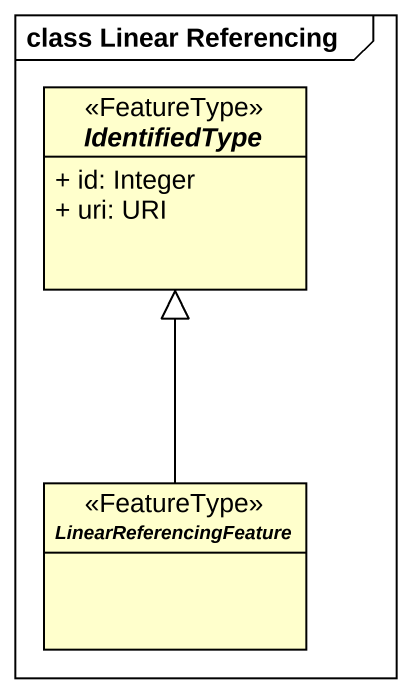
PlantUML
@startuml
mainframe class Linear Referencing
hide circle
hide empty members
skinparam classAttributeIconSize 0
abstract class IdentifiedType <<FeatureType>> {
  + id: Integer
  + uri: URI
}
abstract class LinearReferencingFeature <<FeatureType>>
LinearReferencingFeature -up-|> IdentifiedType
@enduml
